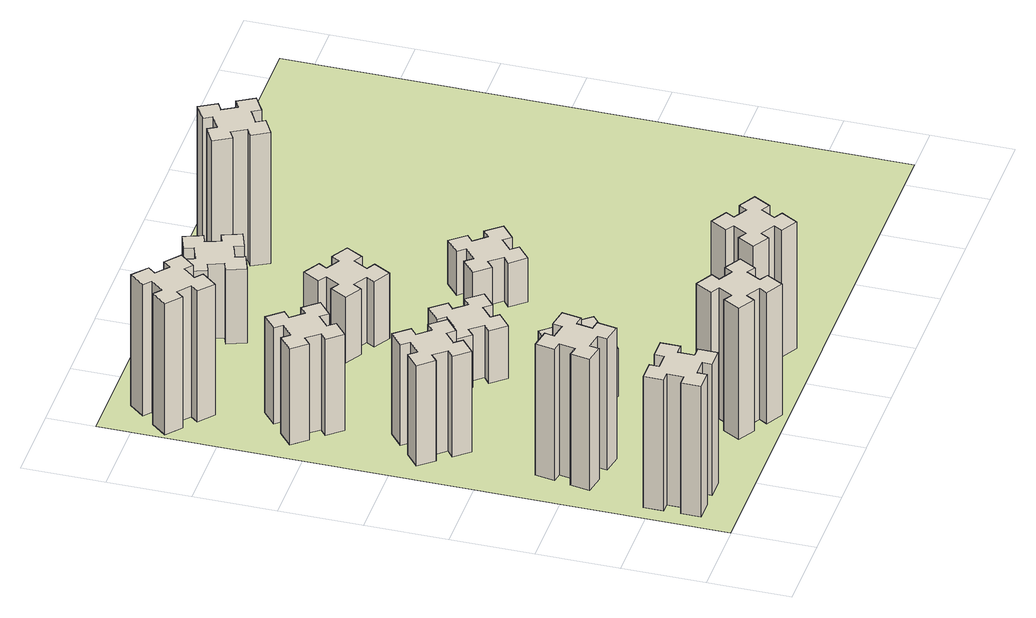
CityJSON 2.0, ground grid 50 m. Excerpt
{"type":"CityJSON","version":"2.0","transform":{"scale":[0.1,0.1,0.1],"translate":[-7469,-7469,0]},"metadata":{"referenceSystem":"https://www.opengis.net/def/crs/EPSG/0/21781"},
"CityObjects":{
"building1":{"type":"Building","attributes":{"class":"1000","function":"1000","usage":"1000","yearOfConstruction":2016,"roofType":"1000","measuredHeight":90,"storeysAboveGround":30,"storeysBelowGround":0},"geometry":[{"type":"Solid","lod":"1","boundaries":[[[[0,1,2,3,4,5,6,7,8,9,10,11,12,13,14,15,16,17,18,19]],[[17,16,20,21]],[[16,15,22,20]],[[15,14,23,22]],[[14,13,24,23]],[[13,12,25,24]],[[12,11,26,25]],[[11,10,27,26]],[[10,9,28,27]],[[9,8,29,28]],[[8,7,30,29]],[[7,6,31,30]],[[6,5,32,31]],[[5,4,33,32]],[[4,3,34,33]],[[3,2,35,34]],[[2,1,36,35]],[[1,0,37,36]],[[0,19,38,37]],[[19,18,39,38]],[[18,17,21,39]],[[24,25,26,27,28,29,30,31,32,33,34,35,36,37,38,39,21,20,22,23]]]]}]},
"building2":{"type":"Building","attributes":{"class":"1000","function":"1000","usage":"1000","yearOfConstruction":2016,"roofType":"1000","measuredHeight":90,"storeysAboveGround":30,"storeysBelowGround":0},"geometry":[{"type":"Solid","lod":"1","boundaries":[[[[40,41,42,43,44,45,46,47,48,49,50,51,52,53,54,55,56,57,58,59]],[[57,56,60,61]],[[56,55,62,60]],[[55,54,63,62]],[[54,53,64,63]],[[53,52,65,64]],[[52,51,66,65]],[[51,50,67,66]],[[50,49,68,67]],[[49,48,69,68]],[[48,47,70,69]],[[47,46,71,70]],[[46,45,72,71]],[[45,44,73,72]],[[44,43,74,73]],[[43,42,75,74]],[[42,41,76,75]],[[41,40,77,76]],[[40,59,78,77]],[[59,58,79,78]],[[58,57,61,79]],[[64,65,66,67,68,69,70,71,72,73,74,75,76,77,78,79,61,60,62,63]]]]}]},
"building3":{"type":"Building","attributes":{"class":"1000","function":"1000","usage":"1000","yearOfConstruction":2016,"roofType":"1000","measuredHeight":69,"storeysAboveGround":30,"storeysBelowGround":0},"geometry":[{"type":"Solid","lod":"1","boundaries":[[[[80,81,82,83,84,85,86,87,88,89,90,91,92,93,94,95,96,97,98,99]],[[97,96,100,101]],[[96,95,102,100]],[[95,94,103,102]],[[94,93,104,103]],[[93,92,105,104]],[[92,91,106,105]],[[91,90,107,106]],[[90,89,108,107]],[[89,88,109,108]],[[88,87,110,109]],[[87,86,111,110]],[[86,85,112,111]],[[85,84,113,112]],[[84,83,114,113]],[[83,82,115,114]],[[82,81,116,115]],[[81,80,117,116]],[[80,99,118,117]],[[99,98,119,118]],[[98,97,101,119]],[[104,105,106,107,108,109,110,111,112,113,114,115,116,117,118,119,101,100,102,103]]]]}]},
"building4":{"type":"Building","attributes":{"class":"1000","function":"1000","usage":"1000","yearOfConstruction":2016,"roofType":"1000","measuredHeight":66,"storeysAboveGround":30,"storeysBelowGround":0},"geometry":[{"type":"Solid","lod":"1","boundaries":[[[[120,121,122,123,124,125,126,127,128,129,130,131,132,133,134,135,136,137,138,139]],[[137,136,140,141]],[[136,135,142,140]],[[135,134,143,142]],[[134,133,144,143]],[[133,132,145,144]],[[132,131,146,145]],[[131,130,147,146]],[[130,129,148,147]],[[129,128,149,148]],[[128,127,150,149]],[[127,126,151,150]],[[126,125,152,151]],[[125,124,153,152]],[[124,123,154,153]],[[123,122,155,154]],[[122,121,156,155]],[[121,120,157,156]],[[120,139,158,157]],[[139,138,159,158]],[[138,137,141,159]],[[144,145,146,147,148,149,150,151,152,153,154,155,156,157,158,159,141,140,142,143]]]]}]},
"building5":{"type":"Building","attributes":{"class":"1000","function":"1000","usage":"1000","yearOfConstruction":2016,"roofType":"1000","measuredHeight":90,"storeysAboveGround":30,"storeysBelowGround":0},"geometry":[{"type":"Solid","lod":"1","boundaries":[[[[160,161,162,163,164,165,166,167,168,169,170,171,172,173,174,175,176,177,178,179]],[[177,176,180,181]],[[176,175,182,180]],[[175,174,183,182]],[[174,173,184,183]],[[173,172,185,184]],[[172,171,186,185]],[[171,170,187,186]],[[170,169,188,187]],[[169,168,189,188]],[[168,167,190,189]],[[167,166,191,190]],[[166,165,192,191]],[[165,164,193,192]],[[164,163,194,193]],[[163,162,195,194]],[[162,161,196,195]],[[161,160,197,196]],[[160,179,198,197]],[[179,178,199,198]],[[178,177,181,199]],[[184,185,186,187,188,189,190,191,192,193,194,195,196,197,198,199,181,180,182,183]]]]}]},
"building6":{"type":"Building","attributes":{"class":"1000","function":"1000","usage":"1000","yearOfConstruction":2016,"roofType":"1000","measuredHeight":90,"storeysAboveGround":30,"storeysBelowGround":0},"geometry":[{"type":"Solid","lod":"1","boundaries":[[[[200,201,202,203,204,205,206,207,208,209,210,211,212,213,214,215,216,217,218,219]],[[217,216,220,221]],[[216,215,222,220]],[[215,214,223,222]],[[214,213,224,223]],[[213,212,225,224]],[[212,211,226,225]],[[211,210,227,226]],[[210,209,228,227]],[[209,208,229,228]],[[208,207,230,229]],[[207,206,231,230]],[[206,205,232,231]],[[205,204,233,232]],[[204,203,234,233]],[[203,202,235,234]],[[202,201,236,235]],[[201,200,237,236]],[[200,219,238,237]],[[219,218,239,238]],[[218,217,221,239]],[[224,225,226,227,228,229,230,231,232,233,234,235,236,237,238,239,221,220,222,223]]]]}]},
"building7":{"type":"Building","attributes":{"class":"1000","function":"1000","usage":"1000","yearOfConstruction":2016,"roofType":"1000","measuredHeight":33,"storeysAboveGround":30,"storeysBelowGround":0},"geometry":[{"type":"Solid","lod":"1","boundaries":[[[[240,241,242,243,244,245,246,247,248,249,250,251,252,253,254,255,256,257,258,259]],[[257,256,260,261]],[[256,255,262,260]],[[255,254,263,262]],[[254,253,264,263]],[[253,252,265,264]],[[252,251,266,265]],[[251,250,267,266]],[[250,249,268,267]],[[249,248,269,268]],[[248,247,270,269]],[[247,246,271,270]],[[246,245,272,271]],[[245,244,273,272]],[[244,243,274,273]],[[243,242,275,274]],[[242,241,276,275]],[[241,240,277,276]],[[240,259,278,277]],[[259,258,279,278]],[[258,257,261,279]],[[264,265,266,267,268,269,270,271,272,273,274,275,276,277,278,279,261,260,262,263]]]]}]},
"building8":{"type":"Building","attributes":{"class":"1000","function":"1000","usage":"1000","yearOfConstruction":2016,"roofType":"1000","measuredHeight":36,"storeysAboveGround":30,"storeysBelowGround":0},"geometry":[{"type":"Solid","lod":"1","boundaries":[[[[280,281,282,283,284,285,286,287,288,289,290,291,292,293,294,295,296,297,298,299]],[[297,296,300,301]],[[296,295,302,300]],[[295,294,303,302]],[[294,293,304,303]],[[293,292,305,304]],[[292,291,306,305]],[[291,290,307,306]],[[290,289,308,307]],[[289,288,309,308]],[[288,287,310,309]],[[287,286,311,310]],[[286,285,312,311]],[[285,284,313,312]],[[284,283,314,313]],[[283,282,315,314]],[[282,281,316,315]],[[281,280,317,316]],[[280,299,318,317]],[[299,298,319,318]],[[298,297,301,319]],[[304,305,306,307,308,309,310,311,312,313,314,315,316,317,318,319,301,300,302,303]]]]}]},
"building9":{"type":"Building","attributes":{"class":"1000","function":"1000","usage":"1000","yearOfConstruction":2016,"roofType":"1000","measuredHeight":87,"storeysAboveGround":30,"storeysBelowGround":0},"geometry":[{"type":"Solid","lod":"1","boundaries":[[[[320,321,322,323,324,325,326,327,328,329,330,331,332,333,334,335,336,337,338,339]],[[337,336,340,341]],[[336,335,342,340]],[[335,334,343,342]],[[334,333,344,343]],[[333,332,345,344]],[[332,331,346,345]],[[331,330,347,346]],[[330,329,348,347]],[[329,328,349,348]],[[328,327,350,349]],[[327,326,351,350]],[[326,325,352,351]],[[325,324,353,352]],[[324,323,354,353]],[[323,322,355,354]],[[322,321,356,355]],[[321,320,357,356]],[[320,339,358,357]],[[339,338,359,358]],[[338,337,341,359]],[[344,345,346,347,348,349,350,351,352,353,354,355,356,357,358,359,341,340,342,343]]]]}]},
"building10":{"type":"Building","attributes":{"class":"1000","function":"1000","usage":"1000","yearOfConstruction":2016,"roofType":"1000","measuredHeight":45,"storeysAboveGround":30,"storeysBelowGround":0},"geometry":[{"type":"Solid","lod":"1","boundaries":[[[[360,361,362,363,364,365,366,367,368,369,370,371,372,373,374,375,376,377,378,379]],[[377,376,380,381]],[[376,375,382,380]],[[375,374,383,382]],[[374,373,384,383]],[[373,372,385,384]],[[372,371,386,385]],[[371,370,387,386]],[[370,369,388,387]],[[369,368,389,388]],[[368,367,390,389]],[[367,366,391,390]],[[366,365,392,391]],[[365,364,393,392]],[[364,363,394,393]],[[363,362,395,394]],[[362,361,396,395]],[[361,360,397,396]],[[360,379,398,397]],[[379,378,399,398]],[[378,377,381,399]],[[384,385,386,387,388,389,390,391,392,393,394,395,396,397,398,399,381,380,382,383]]]]}]},
"building11":{"type":"Building","attributes":{"class":"1000","function":"1000","usage":"1000","yearOfConstruction":2016,"roofType":"1000","measuredHeight":51,"storeysAboveGround":30,"storeysBelowGround":0},"geometry":[{"type":"Solid","lod":"1","boundaries":[[[[400,401,402,403,404,405,406,407,408,409,410,411,412,413,414,415,416,417,418,419]],[[417,416,420,421]],[[416,415,422,420]],[[415,414,423,422]],[[414,413,424,423]],[[413,412,425,424]],[[412,411,426,425]],[[411,410,427,426]],[[410,409,428,427]],[[409,408,429,428]],[[408,407,430,429]],[[407,406,431,430]],[[406,405,432,431]],[[405,404,433,432]],[[404,403,434,433]],[[403,402,435,434]],[[402,401,436,435]],[[401,400,437,436]],[[400,419,438,437]],[[419,418,439,438]],[[418,417,421,439]],[[424,425,426,427,428,429,430,431,432,433,434,435,436,437,438,439,421,420,422,423]]]]}]},
"building12":{"type":"Building","attributes":{"class":"1000","function":"1000","usage":"1000","yearOfConstruction":2016,"roofType":"1000","measuredHeight":30,"storeysAboveGround":30,"storeysBelowGround":0},"geometry":[{"type":"Solid","lod":"1","boundaries":[[[[440,441,442,443,444,445,446,447,448,449,450,451,452,453,454,455,456,457,458,459]],[[457,456,460,461]],[[456,455,462,460]],[[455,454,463,462]],[[454,453,464,463]],[[453,452,465,464]],[[452,451,466,465]],[[451,450,467,466]],[[450,449,468,467]],[[449,448,469,468]],[[448,447,470,469]],[[447,446,471,470]],[[446,445,472,471]],[[445,444,473,472]],[[444,443,474,473]],[[443,442,475,474]],[[442,441,476,475]],[[441,440,477,476]],[[440,459,478,477]],[[459,458,479,478]],[[458,457,461,479]],[[464,465,466,467,468,469,470,471,472,473,474,475,476,477,478,479,461,460,462,463]]]]}]},
"building13":{"type":"Building","attributes":{"class":"1000","function":"1000","usage":"1000","yearOfConstruction":2016,"roofType":"1000","measuredHeight":90,"storeysAboveGround":30,"storeysBelowGround":0},"geometry":[{"type":"Solid","lod":"1","boundaries":[[[[480,481,482,483,484,485,486,487,488,489,490,491,492,493,494,495,496,497,498,499]],[[497,496,500,501]],[[496,495,502,500]],[[495,494,503,502]],[[494,493,504,503]],[[493,492,505,504]],[[492,491,506,505]],[[491,490,507,506]],[[490,489,508,507]],[[489,488,509,508]],[[488,487,510,509]],[[487,486,511,510]],[[486,485,512,511]],[[485,484,513,512]],[[484,483,514,513]],[[483,482,515,514]],[[482,481,516,515]],[[481,480,517,516]],[[480,499,518,517]],[[499,498,519,518]],[[498,497,501,519]],[[504,505,506,507,508,509,510,511,512,513,514,515,516,517,518,519,501,500,502,503]]]]}]},
"landuse1":{"type":"LandUse","attributes":{"name":"plot1","function":"1010"},"geometry":[{"type":"MultiSurface","lod":"1","boundaries":[[[520,521,522,523]]]}]}
},
"vertices":[
[165,425,0],[165,325,0],[105,325,0],[105,205,0],[225,205,0],[225,265,0],[325,265,0],[325,205,0],[445,205,0],[445,325,0],[385,325,0],[385,425,0],[445,425,0],[445,545,0],[325,545,0],[325,485,0],[225,485,0],[225,545,0],[105,545,0],[105,425,0],[225,485,900],[225,545,900],[325,485,900],[325,545,900],[445,545,900],[445,425,900],[385,425,900],[385,325,900],[445,325,900],[445,205,900],[325,205,900],[325,265,900],[225,265,900],[225,205,900],[105,205,900],[105,325,900],[165,325,900],[165,425,900],[105,425,900],[105,545,900],
[307,916,0],[405,898,0],[395,839,0],[513,818,0],[534,937,0],[475,947,0],[492,1045,0],[551,1035,0],[572,1153,0],[454,1174,0],[444,1115,0],[345,1132,0],[356,1191,0],[237,1212,0],[217,1094,0],[276,1084,0],[258,985,0],[199,996,0],[178,877,0],[297,857,0],[258,985,900],[199,996,900],[276,1084,900],[217,1094,900],[237,1212,900],[356,1191,900],[345,1132,900],[444,1115,900],[454,1174,900],[572,1153,900],[551,1035,900],[492,1045,900],[475,947,900],[534,937,900],[513,818,900],[395,839,900],[405,898,900],[307,916,900],[297,857,900],[178,877,900],
[492,1888,0],[427,1964,0],[473,2003,0],[396,2095,0],[304,2018,0],[343,1972,0],[266,1907,0],[228,1953,0],[136,1876,0],[213,1784,0],[259,1823,0],[323,1746,0],[277,1708,0],[354,1616,0],[446,1693,0],[408,1739,0],[484,1803,0],[523,1757,0],[615,1834,0],[538,1926,0],[484,1803,690],[523,1757,690],[408,1739,690],[446,1693,690],[354,1616,690],[277,1708,690],[323,1746,690],[259,1823,690],[213,1784,690],[136,1876,690],[228,1953,690],[266,1907,690],[343,1972,690],[304,2018,690],[396,2095,690],[473,2003,690],[427,1964,690],[492,1888,690],[538,1926,690],[615,1834,690],
[343,2712,0],[266,2647,0],[228,2693,0],[136,2616,0],[213,2524,0],[259,2563,0],[323,2486,0],[277,2448,0],[354,2356,0],[446,2433,0],[408,2479,0],[484,2543,0],[523,2497,0],[615,2574,0],[538,2666,0],[492,2628,0],[427,2704,0],[473,2743,0],[396,2835,0],[304,2758,0],[427,2704,660],[473,2743,660],[492,2628,660],[538,2666,660],[615,2574,660],[523,2497,660],[484,2543,660],[408,2479,660],[446,2433,660],[354,2356,660],[277,2448,660],[323,2486,660],[259,2563,660],[213,2524,660],[136,2616,660],[228,2693,660],[266,2647,660],[343,2712,660],[304,2758,660],[396,2835,660],
[1214,346,0],[1127,396,0],[1157,448,0],[1053,508,0],[993,404,0],[1045,374,0],[995,287,0],[943,317,0],[883,213,0],[987,153,0],[1017,205,0],[1104,155,0],[1074,103,0],[1178,43,0],[1238,147,0],[1186,177,0],[1236,264,0],[1288,234,0],[1348,338,0],[1244,398,0],[1236,264,900],[1288,234,900],[1186,177,900],[1238,147,900],[1178,43,900],[1074,103,900],[1104,155,900],[1017,205,900],[987,153,900],[883,213,900],[943,317,900],[995,287,900],[1045,374,900],[993,404,900],[1053,508,900],[1157,448,900],[1127,396,900],[1214,346,900],[1244,398,900],[1348,338,900],
[384,3387,0],[308,3452,0],[346,3498,0],[254,3575,0],[177,3483,0],[223,3444,0],[159,3368,0],[113,3406,0],[36,3314,0],[128,3237,0],[166,3283,0],[243,3219,0],[204,3173,0],[296,3096,0],[373,3188,0],[327,3226,0],[392,3303,0],[438,3264,0],[515,3356,0],[423,3433,0],[392,3303,900],[438,3264,900],[327,3226,900],[373,3188,900],[296,3096,900],[204,3173,900],[243,3219,900],[166,3283,900],[128,3237,900],[36,3314,900],[113,3406,900],[159,3368,900],[223,3444,900],[177,3483,900],[254,3575,900],[346,3498,900],[308,3452,900],[384,3387,900],[423,3433,900],[515,3356,900],
[1083,1332,0],[1006,1267,0],[968,1313,0],[876,1236,0],[953,1144,0],[999,1183,0],[1063,1106,0],[1017,1068,0],[1094,976,0],[1186,1053,0],[1148,1099,0],[1224,1163,0],[1263,1117,0],[1355,1194,0],[1278,1286,0],[1232,1248,0],[1167,1324,0],[1213,1363,0],[1136,1455,0],[1044,1378,0],[1167,1324,330],[1213,1363,330],[1232,1248,330],[1278,1286,330],[1355,1194,330],[1263,1117,330],[1224,1163,330],[1148,1099,330],[1186,1053,330],[1094,976,330],[1017,1068,330],[1063,1106,330],[999,1183,330],[953,1144,330],[876,1236,330],[968,1313,330],[1006,1267,330],[1083,1332,330],[1044,1378,330],[1136,1455,330],
[1083,1972,0],[1006,1907,0],[968,1953,0],[876,1876,0],[953,1784,0],[999,1823,0],[1063,1746,0],[1017,1708,0],[1094,1616,0],[1186,1693,0],[1148,1739,0],[1224,1803,0],[1263,1757,0],[1355,1834,0],[1278,1926,0],[1232,1888,0],[1167,1964,0],[1213,2003,0],[1136,2095,0],[1044,2018,0],[1167,1964,360],[1213,2003,360],[1232,1888,360],[1278,1926,360],[1355,1834,360],[1263,1757,360],[1224,1803,360],[1148,1739,360],[1186,1693,360],[1094,1616,360],[1017,1708,360],[1063,1746,360],[999,1823,360],[953,1784,360],[876,1876,360],[968,1953,360],[1006,1907,360],[1083,1972,360],[1044,2018,360],[1136,2095,360],
[1657,305,0],[1744,255,0],[1714,203,0],[1818,143,0],[1878,247,0],[1826,277,0],[1876,364,0],[1928,334,0],[1988,438,0],[1884,498,0],[1854,446,0],[1767,496,0],[1797,548,0],[1693,608,0],[1633,504,0],[1685,474,0],[1635,387,0],[1583,417,0],[1523,313,0],[1627,253,0],[1635,387,870],[1583,417,870],[1685,474,870],[1633,504,870],[1693,608,870],[1797,548,870],[1767,496,870],[1854,446,870],[1884,498,870],[1988,438,870],[1928,334,870],[1876,364,870],[1826,277,870],[1878,247,870],[1818,143,870],[1714,203,870],[1744,255,870],[1657,305,870],[1627,253,870],[1523,313,870],
[1117,2525,0],[1204,2475,0],[1174,2423,0],[1278,2363,0],[1338,2467,0],[1286,2497,0],[1336,2584,0],[1388,2554,0],[1448,2658,0],[1344,2718,0],[1314,2666,0],[1227,2716,0],[1257,2768,0],[1153,2828,0],[1093,2724,0],[1145,2694,0],[1095,2607,0],[1043,2637,0],[983,2533,0],[1087,2473,0],[1095,2607,450],[1043,2637,450],[1145,2694,450],[1093,2724,450],[1153,2828,450],[1257,2768,450],[1227,2716,450],[1314,2666,450],[1344,2718,450],[1448,2658,450],[1388,2554,450],[1336,2584,450],[1286,2497,450],[1338,2467,450],[1278,2363,450],[1174,2423,450],[1204,2475,450],[1117,2525,450],[1087,2473,450],[983,2533,450],
[1106,3215,0],[1200,3249,0],[1220,3193,0],[1333,3234,0],[1292,3347,0],[1236,3326,0],[1202,3420,0],[1258,3440,0],[1217,3553,0],[1104,3512,0],[1125,3456,0],[1031,3422,0],[1010,3478,0],[897,3437,0],[939,3324,0],[995,3345,0],[1029,3251,0],[973,3230,0],[1014,3117,0],[1127,3159,0],[1029,3251,510],[973,3230,510],[995,3345,510],[939,3324,510],[897,3437,510],[1010,3478,510],[1031,3422,510],[1125,3456,510],[1104,3512,510],[1217,3553,510],[1258,3440,510],[1202,3420,510],[1236,3326,510],[1292,3347,510],[1333,3234,510],[1220,3193,510],[1200,3249,510],[1106,3215,510],[1127,3159,510],[1014,3117,510],
[1972,1988,0],[1907,2064,0],[1953,2103,0],[1876,2195,0],[1784,2118,0],[1823,2072,0],[1746,2007,0],[1708,2053,0],[1616,1976,0],[1693,1884,0],[1739,1923,0],[1803,1846,0],[1757,1808,0],[1834,1716,0],[1926,1793,0],[1888,1839,0],[1964,1903,0],[2003,1857,0],[2095,1934,0],[2018,2026,0],[1964,1903,300],[2003,1857,300],[1888,1839,300],[1926,1793,300],[1834,1716,300],[1757,1808,300],[1803,1846,300],[1739,1923,300],[1693,1884,300],[1616,1976,300],[1708,2053,300],[1746,2007,300],[1823,2072,300],[1784,2118,300],[1876,2195,300],[1953,2103,300],[1907,2064,300],[1972,1988,300],[2018,2026,300],[2095,1934,300],
[1844,3556,0],[1757,3506,0],[1727,3558,0],[1623,3498,0],[1683,3394,0],[1735,3424,0],[1785,3337,0],[1733,3307,0],[1793,3203,0],[1897,3263,0],[1867,3315,0],[1954,3365,0],[1984,3313,0],[2088,3373,0],[2028,3477,0],[1976,3447,0],[1926,3534,0],[1978,3564,0],[1918,3668,0],[1814,3608,0],[1926,3534,900],[1978,3564,900],[1976,3447,900],[2028,3477,900],[2088,3373,900],[1984,3313,900],[1954,3365,900],[1867,3315,900],[1897,3263,900],[1793,3203,900],[1733,3307,900],[1785,3337,900],[1735,3424,900],[1683,3394,900],[1623,3498,900],[1727,3558,900],[1757,3506,900],[1844,3556,900],[1814,3608,900],[1918,3668,900],
[5,3705,0],[3705,3705,0],[3705,5,0],[5,5,0]
]}
